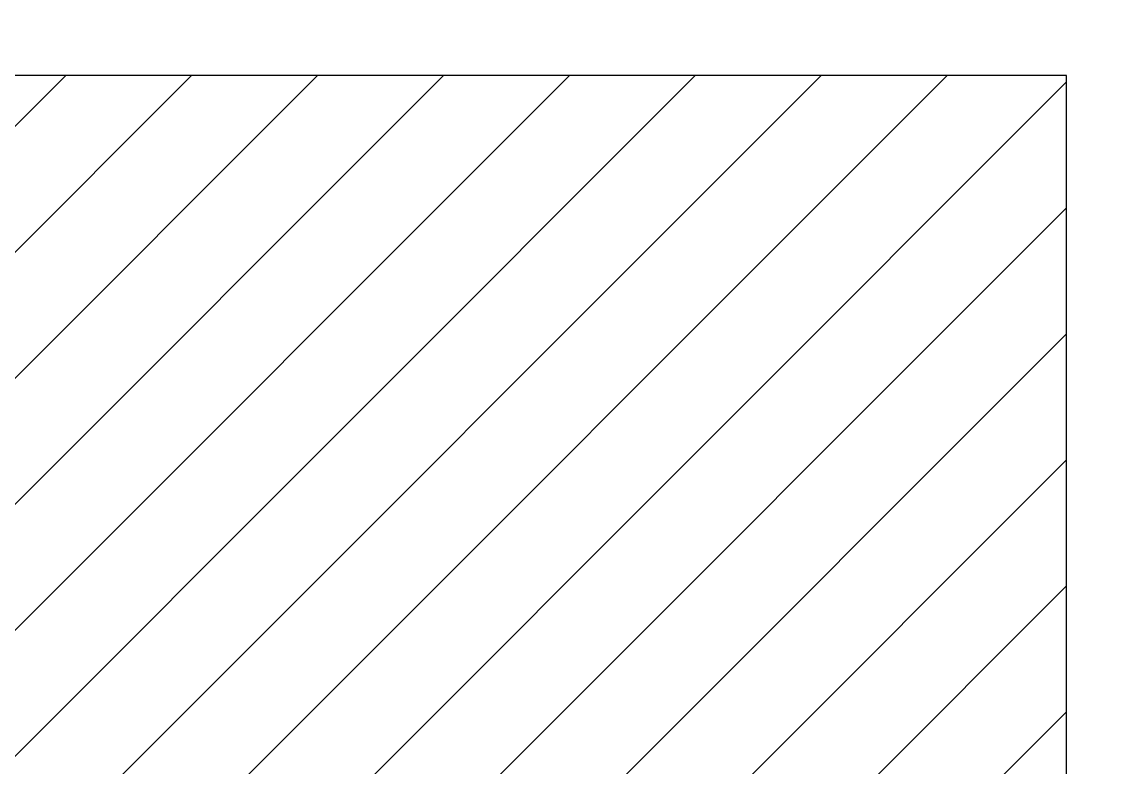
# Model space of a CAD drawing. Extents: x -12047294 to -5625356, y -1456591 to -622873.
# Drawn here: x -5747469 to -5745950, y -678769 to -677723 of the extents above; entities that cross this region are included whole.
import ezdxf

# ---------------------------------------------------------------- set-up
doc = ezdxf.new("R2010")
doc.units = 0
doc.header["$LTSCALE"] = 10
doc.header["$MEASUREMENT"] = 0
doc.layers.add('A-TEXTROOM-报建', color=210, linetype='Continuous')
doc.layers.add('M-DUCT', color=156, linetype='Continuous', lineweight=25)
doc.layers.add('M-W-EQUIP', color=156, linetype='Continuous', lineweight=35)

# ---------------------------------------------------------------- blocks, each defined once
blk = doc.blocks.new('A$C23335F82')
at = {"layer": 'M-DUCT'}
h = blk.add_hatch(dxfattribs=at)
h.set_pattern_fill('ANSI31', color=256, scale=1000, angle=90)
h.set_pattern_definition([(135, (-1037127.47, 3311883.54), (-88.3883476, -88.3883476), [])])
h.paths.add_polyline_path([(1000, -6450), (1000, -2150), (0, -2150), (0, -6450)])
h.paths.add_polyline_path([(-1800, -2150), (0, -2150), (0, 2150), (-1800, 2150)])
h.paths.add_polyline_path([(-2800, -6450), (-1800, -6450), (-1800, -2150), (-2800, -2150)])
blk.add_lwpolyline([(-1800, -6450), (-1800, -2150), (-2800, -2150), (-2800, -6450)], close=True, dxfattribs=at)
blk.add_lwpolyline([(-1800, -6450), (-1800, -2150), (-2800, -2150), (-2800, -6450)], close=True, dxfattribs=at)
blk = doc.blocks.new('A$C50D712EB')
at = {"layer": 'M-W-EQUIP', "rotation": 270}
blk.add_blockref('A$C23335F82', (15606, -3202), dxfattribs=at)

msp = doc.modelspace()

# ---------------------------------------------------------------- hatches: boundary and pattern name
at = {"layer": 'A-TEXTROOM-报建'}
h = msp.add_hatch(dxfattribs=at)
h.set_pattern_fill('ANSI31', color=156, scale=300)
h.set_pattern_definition([(45, (6459.6, 7e-09), (-336.759605, 336.759605), [])])
edge = h.paths.add_edge_path(flags=16)
edge.add_arc((-5789890.1, -733372.9), 19800.3, 180.00002, 210.33182)
edge.add_line((-5806980, -743372.1), (-5798690.9, -743375))
edge.add_arc((-5798679.1, -768354), 24979, 71.82959, 90.02715, ccw=False)
edge.add_arc((-5798679.1, -768354), 24979, 46.40636, 71.82959, ccw=False)
edge.add_arc((-5761511.4, -729209.4), 29000, 226.55073, 235.72344)
edge.add_line((-5777843.9, -753173), (-5734626.5, -753172.4))
edge.add_line((-5734626.5, -753172.4), (-5734626.6, -742573))
edge.add_line((-5734626.6, -742573), (-5724090.3, -742573.2))
edge.add_line((-5724090.3, -742573.2), (-5724090.3, -706873))
edge.add_line((-5724090.3, -706873), (-5715090.4, -706873))
edge.add_line((-5715090.4, -706873), (-5715090.4, -697848.9))
edge.add_arc((-5806750.6, -701974.8), 91753, 2.577338, 4.963321)
edge.add_arc((-5757072.8, -697881.8), 41908, 5.26452, 17.9861)
edge.add_arc((-5817479.3, -718426.1), 105710, 18.467251, 21.437185)
edge.add_arc((-5747882, -689052.2), 30252, 17.82622, 40.55905)
edge.add_arc((-5746701.1, -686704.3), 27846.7, 38.4683, 72.82075)
edge.add_arc((-5793741.7, -821555.8), 170652.4, 71.1042, 72.756978)
edge.add_line((-5743156, -658573.2), (-5782091.3, -658573.2))
edge.add_line((-5782091.3, -658573.2), (-5782091.3, -664172.9))
edge.add_line((-5782091.3, -664172.9), (-5804290.4, -664172.9))
edge.add_line((-5804290.4, -664172.9), (-5804290.4, -680572.8))
edge.add_line((-5804290.4, -680572.8), (-5809690.4, -680572.8))
edge.add_line((-5809690.4, -680572.8), (-5809690.4, -733372.9))
h.paths.add_polyline_path([(-5821993.3, -644043.7), (-5678940.3, -644043.7), (-5678940.3, -767193.7), (-5821993.3, -767193.7)])

# ---------------------------------------------------------------- block references
msp.add_blockref('A$C50D712EB', (-5759457.7, -677396.4))

doc.saveas('drawing.dxf')
